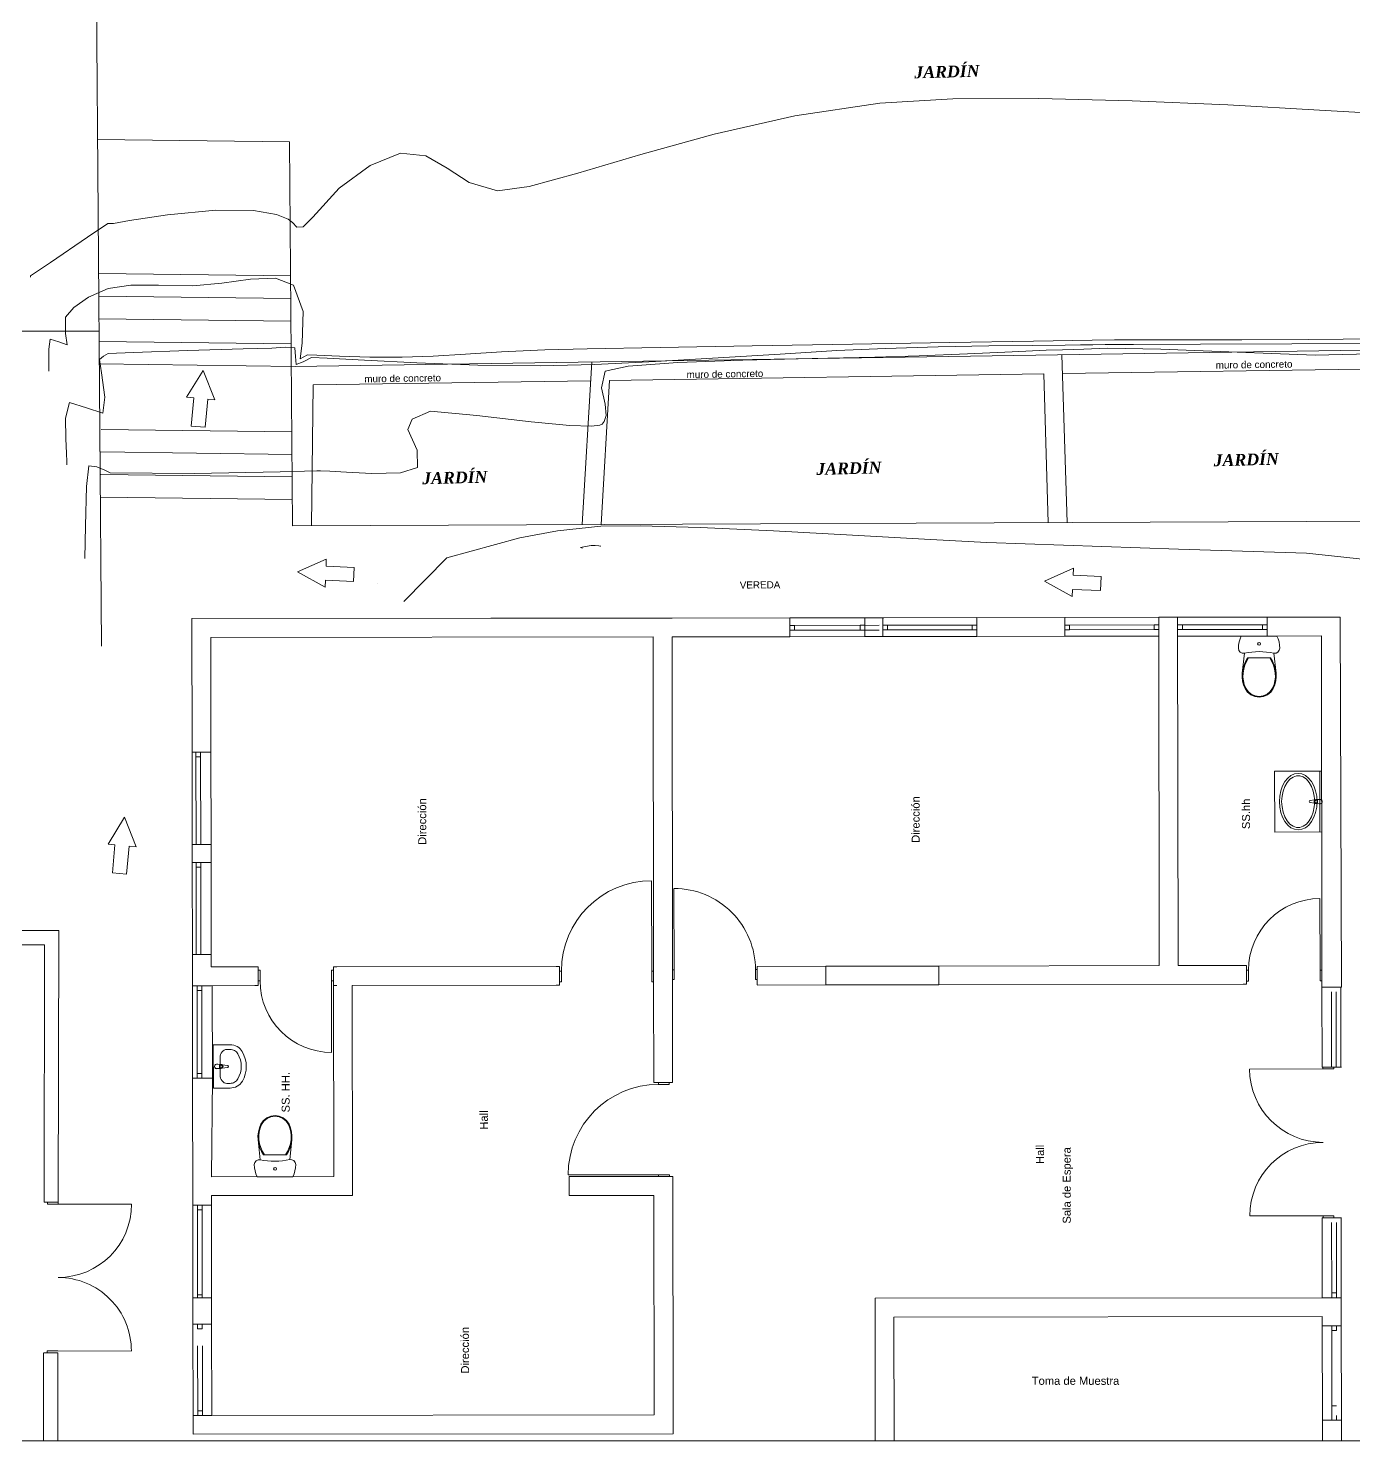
# Model space of a CAD drawing. Header units: metres. Extents: x -41 to 412, y -15 to 25.
# Drawn here: x 128.28 to 142.36, y -13.44 to 1.56 of the extents above; entities that cross this region are included whole.
import ezdxf

# ---------------------------------------------------------------- set-up
doc = ezdxf.new("R2010")
doc.units = ezdxf.units.M
doc.header["$MEASUREMENT"] = 0
doc.layers.add('Interior - Furniture', color=7, linetype='Continuous')
doc.styles.add('GENERATED_STYLE_2', font='arial.ttf')
doc.styles.add('GENERATED_STYLE_7', font='')
doc.styles.get('GENERATED_STYLE_7').set_extended_font_data('Palatino Linotype', italic=True, bold=True)

msp = doc.modelspace()

# ---------------------------------------------------------------- linework, layer by layer
at = {"layer": 'Interior - Furniture', "color": 7, "linetype": 'Continuous', "lineweight": 13}
for p, q in [((129.059, -5.001), (128.966, 6.757)), ((131.055, 0.354), (129.016, 0.379)), ((131.088, -3.724), (131.055, 0.354)), ((131.066, -1.07), (129.028, -1.045)), ((131.068, -1.31), (129.03, -1.285)), ((131.07, -1.55), (129.031, -1.525)), ((131.072, -1.79), (129.033, -1.765)), ((131.114, -2.031), (146.302, -1.8)), ((139.316, -3.69), (139.262, -1.907)), ((131.114, -2.031), (129.033, -2.005)), ((130.138, -2.073), (129.962, -2.359)), ((130.261, -2.385), (130.138, -2.073)), ((134.266, -1.983), (134.165, -3.711)), ((139.268, -2.107), (146.298, -2)), ((131.288, -3.723), (131.308, -2.228)), ((131.308, -2.228), (134.254, -2.183)), ((134.365, -3.711), (134.455, -2.18)), ((134.455, -2.18), (134.365, -3.711)), ((134.455, -2.18), (139.068, -2.11)), ((139.116, -3.691), (139.068, -2.11)), ((129.962, -2.359), (130.037, -2.365)), ((130.037, -2.365), (130.01, -2.664)), ((130.16, -2.677), (130.186, -2.379)), ((130.186, -2.379), (130.261, -2.385)), ((131.08, -2.725), (129.055, -2.7)), ((130.01, -2.664), (130.16, -2.677)), ((131.082, -2.965), (129.052, -2.94)), ((131.084, -3.205), (129.05, -3.18)), ((131.085, -3.445), (129.047, -3.42)), ((131.088, -3.724), (144.092, -3.67)), ((131.446, -4.077), (131.14, -4.213)), ((131.443, -4.152), (131.446, -4.077)), ((131.743, -4.166), (131.443, -4.152)), ((131.736, -4.315), (131.743, -4.166)), ((139.383, -4.174), (139.077, -4.311)), ((139.38, -4.249), (139.383, -4.174)), ((131.14, -4.213), (131.433, -4.377)), ((131.433, -4.377), (131.436, -4.302)), ((131.436, -4.302), (131.736, -4.315)), ((139.077, -4.311), (139.369, -4.474)), ((139.679, -4.263), (139.38, -4.249)), ((139.672, -4.413), (139.679, -4.263)), ((139.369, -4.474), (139.373, -4.399)), ((139.373, -4.399), (139.672, -4.413)), ((129.303, -6.821), (129.127, -7.106)), ((129.425, -7.133), (129.303, -6.821)), ((129.127, -7.106), (129.201, -7.113)), ((129.201, -7.113), (129.175, -7.412)), ((129.324, -7.425), (129.351, -7.126)), ((129.351, -7.126), (129.425, -7.133)), ((129.175, -7.412), (129.324, -7.425)), ((127.42, -13.444), (151.295, -13.444))]:
    msp.add_line(p, q, dxfattribs=at)
at = {"layer": 'Interior - Furniture', "color": 8, "linetype": 'Continuous', "lineweight": 13}
for p, q in [((136.424, 0.632), (137.326, 0.766)), ((137.326, 0.766), (138.101, 0.811)), ((138.101, 0.811), (139.015, 0.816)), ((139.015, 0.816), (140.009, 0.791)), ((140.009, 0.791), (141.024, 0.747)), ((135.566, 0.437), (136.424, 0.632)), ((141.024, 0.747), (141.999, 0.693)), ((141.999, 0.693), (142.875, 0.641)), ((134.787, 0.22), (135.566, 0.437)), ((131.911, 0.104), (132.236, 0.233)), ((132.236, 0.233), (132.505, 0.207)), ((132.505, 0.207), (132.73, 0.075)), ((134.12, 0.022), (134.787, 0.22)), ((131.584, -0.139), (131.911, 0.104)), ((132.73, 0.075), (132.965, -0.078)), ((133.602, -0.12), (134.12, 0.022)), ((131.304, -0.446), (131.584, -0.139)), ((132.965, -0.078), (133.266, -0.165)), ((133.266, -0.165), (133.602, -0.12)), ((129.354, -0.481), (129.76, -0.42)), ((129.76, -0.42), (130.273, -0.372)), ((130.273, -0.372), (130.671, -0.375)), ((130.671, -0.375), (130.917, -0.416)), ((130.917, -0.416), (131.04, -0.467)), ((131.2, -0.549), (131.304, -0.446)), ((128.91, -0.659), (129.124, -0.514)), ((129.124, -0.514), (129.186, -0.512)), ((129.186, -0.512), (129.354, -0.481)), ((131.04, -0.467), (131.086, -0.501)), ((131.086, -0.501), (131.133, -0.552)), ((131.133, -0.552), (131.2, -0.549)), ((128.517, -0.926), (128.91, -0.659)), ((128.305, -1.07), (128.517, -0.926)), ((128.305, -1.075), (128.305, -1.07)), ((128.305, -1.083), (128.305, -1.075)), ((128.305, -1.084), (128.305, -1.083)), ((129.127, -1.204), (129.369, -1.166)), ((129.369, -1.166), (129.665, -1.169)), ((129.665, -1.169), (130.027, -1.174)), ((130.027, -1.174), (130.336, -1.145)), ((130.336, -1.145), (130.641, -1.103)), ((130.641, -1.103), (130.907, -1.095)), ((130.907, -1.095), (131.098, -1.168)), ((131.098, -1.168), (131.2, -1.447)), ((128.762, -1.406), (128.921, -1.295)), ((128.921, -1.295), (129.127, -1.204)), ((128.674, -1.508), (128.762, -1.406)), ((131.2, -1.447), (131.19, -1.784)), ((128.675, -1.681), (128.674, -1.508)), ((128.497, -1.847), (128.512, -1.742)), ((128.512, -1.742), (128.603, -1.771)), ((128.603, -1.771), (128.692, -1.8)), ((128.692, -1.8), (128.675, -1.681)), ((131.19, -1.784), (131.169, -1.95)), ((135.971, -1.812), (137.037, -1.794)), ((137.037, -1.794), (138.072, -1.777)), ((138.072, -1.777), (138.959, -1.763)), ((138.959, -1.763), (139.581, -1.753)), ((139.458, -1.802), (139.59, -1.8)), ((139.581, -1.753), (139.82, -1.749)), ((139.59, -1.8), (139.722, -1.798)), ((139.722, -1.798), (140.021, -1.797)), ((139.82, -1.749), (139.885, -1.748)), ((139.885, -1.748), (139.95, -1.747)), ((139.95, -1.747), (140.123, -1.747)), ((140.021, -1.797), (140.733, -1.795)), ((140.123, -1.747), (140.557, -1.748)), ((140.557, -1.748), (141.172, -1.747)), ((140.733, -1.795), (141.705, -1.792)), ((141.172, -1.747), (141.886, -1.744)), ((141.705, -1.792), (142.783, -1.788)), ((141.886, -1.744), (142.615, -1.737)), ((128.497, -1.977), (128.497, -1.847)), ((129.036, -1.956), (129.079, -1.922)), ((129.079, -1.922), (129.129, -1.894)), ((129.129, -1.894), (129.396, -1.883)), ((129.396, -1.883), (129.974, -1.863)), ((129.974, -1.863), (130.564, -1.845)), ((130.564, -1.845), (130.867, -1.836)), ((130.867, -1.836), (131.009, -1.827)), ((131.009, -1.827), (131.11, -1.835)), ((131.11, -1.835), (131.119, -1.927)), ((131.119, -1.927), (131.126, -2.012)), ((131.169, -1.95), (131.245, -1.907)), ((131.2, -1.982), (131.289, -1.936)), ((131.245, -1.907), (131.344, -1.911)), ((131.289, -1.936), (131.454, -1.943)), ((131.344, -1.911), (131.585, -1.921)), ((131.454, -1.943), (131.851, -1.966)), ((131.585, -1.921), (131.908, -1.931)), ((131.908, -1.931), (132.253, -1.933)), ((132.253, -1.933), (132.583, -1.922)), ((132.583, -1.922), (132.925, -1.901)), ((132.925, -1.901), (133.309, -1.877)), ((133.309, -1.877), (133.766, -1.856)), ((133.766, -1.856), (134.219, -1.845)), ((134.219, -1.845), (134.993, -1.83)), ((134.943, -1.98), (135.611, -1.941)), ((134.993, -1.83), (135.971, -1.812)), ((135.611, -1.941), (136.267, -1.899)), ((136.267, -1.899), (136.871, -1.863)), ((136.871, -1.863), (137.387, -1.839)), ((137.387, -1.839), (137.946, -1.823)), ((137.946, -1.823), (138.486, -1.813)), ((138.486, -1.813), (138.953, -1.807)), ((138.953, -1.807), (139.295, -1.804)), ((139.295, -1.804), (139.458, -1.802)), ((128.497, -2.053), (128.497, -1.977)), ((128.497, -2.08), (128.497, -2.053)), ((129.058, -2.098), (129.036, -1.956)), ((129.093, -2.358), (129.058, -2.098)), ((131.126, -2.012), (131.2, -1.982)), ((131.851, -1.966), (132.409, -1.994)), ((132.409, -1.994), (133.055, -2.018)), ((133.055, -2.018), (133.717, -2.025)), ((133.717, -2.025), (134.299, -2.01)), ((134.299, -2.01), (134.943, -1.98)), ((129.071, -2.529), (129.093, -2.358)), ((128.675, -2.579), (128.718, -2.415)), ((128.718, -2.415), (128.897, -2.472)), ((128.897, -2.472), (129.071, -2.529)), ((128.678, -2.796), (128.675, -2.579)), ((128.686, -2.956), (128.678, -2.796)), ((128.689, -3.042), (128.686, -2.956)), ((128.688, -3.075), (128.689, -3.042)), ((134.364, -3.728), (133.901, -3.778)), ((134.782, -3.724), (134.364, -3.728)), ((135.418, -3.743), (134.782, -3.724)), ((136.196, -3.778), (135.418, -3.743)), ((133.501, -3.851), (132.726, -4.063)), ((133.901, -3.778), (133.501, -3.851)), ((137.037, -3.822), (136.196, -3.778)), ((137.864, -3.869), (137.037, -3.822)), ((138.464, -3.902), (137.864, -3.869)), ((140.499, -3.974), (138.464, -3.902)), ((141.861, -4.016), (140.499, -3.974)), ((143.926, -4.232), (141.861, -4.016)), ((132.726, -4.063), (132.271, -4.529))]:
    msp.add_line(p, q, dxfattribs=at)
at = {"layer": 'Interior - Furniture', "color": 251, "linetype": 'Continuous', "lineweight": 20, "true_color": 0x6a6a6a}
for p, q in [((118.224, -1.655), (129.033, -1.655)), ((131.988, -4.335), (131.988, -4.335)), ((136.369, -4.702), (130.019, -4.71)), ((130.019, -4.71), (135.119, -4.704)), ((130.019, -4.71), (130.021, -6.13)), ((130.021, -6.13), (130.019, -4.71)), ((136.369, -4.702), (137.369, -4.701)), ((136.369, -4.702), (136.369, -4.902)), ((136.419, -4.782), (136.369, -4.782)), ((137.319, -4.781), (136.419, -4.782)), ((136.419, -4.832), (136.419, -4.782)), ((137.169, -4.781), (137.119, -4.781)), ((137.119, -4.781), (137.119, -4.831)), ((137.359, -4.7), (137.169, -4.701)), ((137.169, -4.701), (137.169, -4.901)), ((137.359, -4.7), (138.359, -4.699)), ((137.359, -4.7), (137.359, -4.901)), ((137.409, -4.78), (137.359, -4.78)), ((138.309, -4.779), (137.409, -4.78)), ((137.409, -4.83), (137.409, -4.78)), ((138.359, -4.779), (138.309, -4.779)), ((138.309, -4.779), (138.309, -4.829)), ((139.291, -4.698), (138.359, -4.7)), ((138.359, -4.7), (138.359, -4.901)), ((139.291, -4.698), (140.291, -4.696)), ((139.291, -4.698), (139.291, -4.898)), ((139.341, -4.778), (139.291, -4.778)), ((140.241, -4.776), (139.341, -4.778)), ((139.341, -4.828), (139.341, -4.778)), ((140.291, -4.776), (140.241, -4.776)), ((140.241, -4.776), (140.241, -4.826)), ((140.291, -4.696), (140.295, -8.396)), ((140.491, -4.696), (140.291, -4.696)), ((140.491, -4.696), (141.441, -4.695)), ((140.491, -4.696), (140.495, -8.396)), ((140.495, -8.396), (140.491, -4.696)), ((140.541, -4.776), (140.491, -4.776)), ((141.391, -4.775), (140.541, -4.776)), ((140.541, -4.826), (140.541, -4.776)), ((141.441, -4.775), (141.391, -4.775)), ((141.391, -4.775), (141.391, -4.825)), ((142.219, -4.694), (141.441, -4.695)), ((141.441, -4.895), (141.441, -4.695)), ((141.441, -4.695), (141.441, -4.895)), ((142.23, -8.624), (142.219, -4.694)), ((130.219, -4.91), (134.919, -4.904)), ((130.221, -6.13), (130.219, -4.91)), ((134.919, -4.904), (134.924, -8.404)), ((135.119, -4.904), (136.369, -4.902)), ((135.124, -8.604), (135.119, -4.904)), ((136.369, -4.832), (136.419, -4.832)), ((136.369, -4.902), (137.369, -4.901)), ((136.419, -4.832), (137.319, -4.831)), ((137.119, -4.831), (137.169, -4.831)), ((137.169, -4.901), (137.359, -4.9)), ((137.359, -4.83), (137.409, -4.83)), ((137.359, -4.9), (138.359, -4.899)), ((137.409, -4.83), (138.309, -4.829)), ((138.309, -4.829), (138.359, -4.829)), ((139.291, -4.898), (138.359, -4.9)), ((139.291, -4.828), (139.341, -4.828)), ((139.291, -4.898), (140.291, -4.896)), ((139.341, -4.828), (140.241, -4.826)), ((140.241, -4.826), (140.291, -4.826)), ((140.491, -4.826), (140.541, -4.826)), ((140.491, -4.896), (141.441, -4.895)), ((140.541, -4.826), (141.391, -4.825)), ((141.154, -4.926), (141.144, -4.958)), ((141.167, -4.895), (141.154, -4.926)), ((141.545, -4.895), (141.167, -4.895)), ((141.391, -4.825), (141.441, -4.825)), ((141.441, -4.895), (142.019, -4.894)), ((141.558, -4.926), (141.545, -4.895)), ((141.568, -4.958), (141.558, -4.926)), ((142.024, -8.394), (142.019, -4.894)), ((142.019, -4.894), (142.024, -8.394)), ((141.138, -4.991), (141.136, -5.025)), ((141.136, -5.025), (141.141, -5.048)), ((141.144, -4.958), (141.138, -4.991)), ((141.141, -5.048), (141.156, -5.066)), ((141.156, -5.066), (141.177, -5.076)), ((141.177, -5.076), (141.2, -5.077)), ((141.2, -5.077), (141.178, -5.288)), ((141.239, -5.07), (141.2, -5.077)), ((141.278, -5.065), (141.239, -5.07)), ((141.317, -5.062), (141.278, -5.065)), ((141.356, -5.061), (141.317, -5.062)), ((141.396, -5.062), (141.356, -5.061)), ((141.435, -5.065), (141.396, -5.062)), ((141.474, -5.069), (141.435, -5.065)), ((141.513, -5.076), (141.474, -5.069)), ((141.536, -5.288), (141.513, -5.076)), ((141.513, -5.076), (141.536, -5.076)), ((141.536, -5.076), (141.557, -5.065)), ((141.557, -5.065), (141.571, -5.047)), ((141.574, -4.991), (141.568, -4.958)), ((141.571, -5.047), (141.576, -5.024)), ((141.576, -5.024), (141.574, -4.991)), ((141.185, -5.246), (141.178, -5.288)), ((141.197, -5.204), (141.185, -5.246)), ((141.193, -5.246), (141.186, -5.289)), ((141.205, -5.204), (141.193, -5.246)), ((141.213, -5.164), (141.197, -5.204)), ((141.222, -5.164), (141.205, -5.204)), ((141.234, -5.126), (141.213, -5.164)), ((141.244, -5.126), (141.222, -5.164)), ((141.478, -5.126), (141.234, -5.126)), ((141.491, -5.164), (141.469, -5.126)), ((141.5, -5.163), (141.478, -5.126)), ((141.508, -5.204), (141.491, -5.164)), ((141.516, -5.203), (141.5, -5.163)), ((141.52, -5.246), (141.508, -5.204)), ((141.528, -5.245), (141.516, -5.203)), ((141.528, -5.289), (141.52, -5.246)), ((141.536, -5.288), (141.528, -5.245)), ((141.178, -5.288), (141.176, -5.331)), ((141.176, -5.331), (141.181, -5.373)), ((141.181, -5.373), (141.191, -5.414)), ((141.186, -5.289), (141.184, -5.33)), ((141.184, -5.33), (141.189, -5.371)), ((141.189, -5.371), (141.199, -5.411)), ((141.515, -5.411), (141.525, -5.371)), ((141.522, -5.413), (141.533, -5.372)), ((141.525, -5.371), (141.529, -5.33)), ((141.529, -5.33), (141.528, -5.289)), ((141.533, -5.372), (141.537, -5.33)), ((141.537, -5.33), (141.536, -5.288)), ((141.191, -5.414), (141.207, -5.453)), ((141.199, -5.411), (141.215, -5.449)), ((141.207, -5.453), (141.233, -5.491)), ((141.215, -5.449), (141.239, -5.485)), ((141.233, -5.491), (141.269, -5.52)), ((141.239, -5.485), (141.273, -5.513)), ((141.269, -5.52), (141.311, -5.539)), ((141.273, -5.513), (141.313, -5.531)), ((141.311, -5.539), (141.357, -5.545)), ((141.313, -5.531), (141.357, -5.537)), ((141.357, -5.537), (141.4, -5.531)), ((141.357, -5.545), (141.403, -5.539)), ((141.4, -5.531), (141.441, -5.513)), ((141.403, -5.539), (141.445, -5.52)), ((141.441, -5.513), (141.474, -5.485)), ((141.445, -5.52), (141.48, -5.49)), ((141.474, -5.485), (141.499, -5.449)), ((141.48, -5.49), (141.506, -5.452)), ((141.499, -5.449), (141.515, -5.411)), ((141.506, -5.452), (141.522, -5.413)), ((130.021, -6.13), (130.022, -7.11)), ((130.021, -6.13), (130.221, -6.13)), ((130.06, -6.13), (130.061, -6.18)), ((130.111, -6.18), (130.11, -6.13)), ((130.221, -6.13), (130.222, -7.11)), ((130.061, -6.18), (130.111, -6.18)), ((130.061, -6.18), (130.062, -7.11)), ((130.112, -7.11), (130.111, -6.18)), ((141.521, -6.332), (142.021, -6.331)), ((141.521, -6.332), (141.522, -6.977)), ((141.63, -6.442), (141.605, -6.488)), ((141.66, -6.405), (141.63, -6.442)), ((141.654, -6.45), (141.63, -6.493)), ((141.684, -6.416), (141.654, -6.45)), ((141.695, -6.377), (141.66, -6.405)), ((141.717, -6.393), (141.684, -6.416)), ((141.732, -6.36), (141.695, -6.377)), ((141.753, -6.381), (141.717, -6.393)), ((141.771, -6.354), (141.732, -6.36)), ((141.79, -6.381), (141.753, -6.381)), ((141.81, -6.36), (141.771, -6.354)), ((141.826, -6.392), (141.79, -6.381)), ((141.848, -6.377), (141.81, -6.36)), ((141.859, -6.416), (141.826, -6.392)), ((141.882, -6.405), (141.848, -6.377)), ((141.889, -6.45), (141.859, -6.416)), ((141.913, -6.442), (141.882, -6.405)), ((141.913, -6.492), (141.889, -6.45)), ((141.938, -6.487), (141.913, -6.442)), ((142.001, -6.331), (142.002, -6.976)), ((142.021, -6.331), (142.022, -6.976)), ((141.575, -6.596), (141.572, -6.654)), ((141.587, -6.54), (141.575, -6.596)), ((141.605, -6.488), (141.587, -6.54)), ((141.6, -6.597), (141.596, -6.654)), ((141.611, -6.542), (141.6, -6.597)), ((141.63, -6.493), (141.611, -6.542)), ((141.932, -6.542), (141.913, -6.492)), ((141.943, -6.597), (141.932, -6.542)), ((141.956, -6.539), (141.938, -6.487)), ((141.947, -6.654), (141.943, -6.597)), ((141.968, -6.595), (141.956, -6.539)), ((141.972, -6.654), (141.968, -6.595)), ((141.572, -6.654), (141.576, -6.713)), ((141.576, -6.713), (141.587, -6.769)), ((141.596, -6.654), (141.6, -6.711)), ((141.6, -6.711), (141.612, -6.766)), ((141.95, -6.636), (141.897, -6.643)), ((141.897, -6.665), (141.95, -6.672)), ((141.932, -6.766), (141.943, -6.711)), ((141.943, -6.711), (141.947, -6.654)), ((141.957, -6.768), (141.968, -6.712)), ((141.96, -6.633), (142, -6.63)), ((141.96, -6.675), (142, -6.678)), ((141.962, -6.64), (141.977, -6.64)), ((141.977, -6.667), (141.962, -6.667)), ((141.968, -6.712), (141.972, -6.654)), ((141.976, -6.64), (141.976, -6.667)), ((141.977, -6.64), (141.977, -6.667)), ((142, -6.63), (142.005, -6.63)), ((142, -6.678), (142.005, -6.678)), ((141.587, -6.769), (141.606, -6.821)), ((141.606, -6.821), (141.631, -6.866)), ((141.612, -6.766), (141.63, -6.816)), ((141.63, -6.816), (141.655, -6.859)), ((141.631, -6.866), (141.661, -6.903)), ((141.655, -6.859), (141.684, -6.892)), ((141.684, -6.892), (141.718, -6.916)), ((141.826, -6.916), (141.86, -6.892)), ((141.86, -6.892), (141.889, -6.858)), ((141.883, -6.903), (141.913, -6.866)), ((141.889, -6.858), (141.914, -6.816)), ((141.913, -6.866), (141.938, -6.82)), ((141.914, -6.816), (141.932, -6.766)), ((141.938, -6.82), (141.957, -6.768)), ((141.522, -6.977), (142.022, -6.976)), ((141.661, -6.903), (141.695, -6.931)), ((141.695, -6.931), (141.733, -6.948)), ((141.718, -6.916), (141.754, -6.928)), ((141.733, -6.948), (141.772, -6.954)), ((141.754, -6.928), (141.79, -6.928)), ((141.772, -6.954), (141.811, -6.948)), ((141.79, -6.928), (141.826, -6.916)), ((141.811, -6.948), (141.849, -6.931)), ((141.849, -6.931), (141.883, -6.903)), ((130.022, -7.11), (130.222, -7.11)), ((130.022, -7.3), (130.022, -7.11)), ((130.222, -7.3), (130.222, -7.11)), ((130.022, -7.3), (130.221, -7.3)), ((130.022, -7.3), (130.023, -8.28)), ((130.062, -7.3), (130.062, -7.35)), ((130.062, -7.35), (130.112, -7.35)), ((130.062, -7.35), (130.063, -8.28)), ((130.112, -7.35), (130.112, -7.3)), ((130.113, -8.28), (130.112, -7.35)), ((130.222, -7.3), (130.223, -8.28)), ((134.904, -8.454), (134.902, -7.494)), ((135.142, -8.441), (135.14, -7.577)), ((142.004, -8.444), (142.003, -7.684)), ((128.603, -8.025), (128.182, -8.024)), ((128.598, -10.909), (128.603, -8.025)), ((128.182, -8.174), (128.453, -8.175)), ((128.448, -10.909), (128.453, -8.175)), ((130.023, -8.28), (130.024, -8.61)), ((130.023, -8.28), (130.223, -8.28)), ((130.223, -8.28), (130.224, -8.41)), ((136.754, -8.402), (136.024, -8.404)), ((136.754, -8.402), (137.954, -8.401)), ((136.754, -8.402), (136.754, -8.601)), ((140.295, -8.396), (137.954, -8.401)), ((137.954, -8.401), (137.954, -8.6)), ((141.224, -8.395), (140.495, -8.396)), ((141.224, -8.395), (141.187, -8.395)), ((141.224, -8.395), (141.224, -8.595)), ((142.024, -8.394), (142.024, -8.594)), ((130.722, -8.409), (130.224, -8.41)), ((130.722, -8.409), (130.685, -8.409)), ((130.722, -8.609), (130.722, -8.409)), ((130.722, -8.444), (130.742, -8.444)), ((130.722, -8.559), (130.722, -8.444)), ((130.742, -8.444), (130.742, -8.559)), ((131.502, -8.558), (131.502, -8.443)), ((131.502, -8.443), (131.522, -8.443)), ((133.924, -8.405), (131.522, -8.408)), ((131.522, -8.408), (131.559, -8.408)), ((131.522, -8.608), (131.522, -8.408)), ((131.522, -8.443), (131.522, -8.558)), ((133.924, -8.405), (133.887, -8.405)), ((133.924, -8.405), (133.924, -8.605)), ((133.944, -8.455), (133.924, -8.455)), ((133.924, -8.455), (133.924, -8.57)), ((133.944, -8.57), (133.944, -8.455)), ((134.924, -8.454), (134.904, -8.454)), ((134.904, -8.454), (134.904, -8.569)), ((134.924, -8.404), (134.924, -8.604)), ((134.924, -8.569), (134.924, -8.454)), ((135.124, -8.441), (135.142, -8.441)), ((135.124, -8.544), (135.124, -8.441)), ((135.142, -8.544), (135.124, -8.544)), ((135.142, -8.441), (135.142, -8.544)), ((136.006, -8.543), (136.006, -8.439)), ((136.006, -8.439), (136.024, -8.439)), ((136.024, -8.543), (136.006, -8.543)), ((136.024, -8.404), (136.024, -8.602)), ((141.244, -8.445), (141.224, -8.445)), ((141.224, -8.445), (141.224, -8.56)), ((141.244, -8.56), (141.244, -8.445)), ((142.024, -8.444), (142.004, -8.444)), ((142.004, -8.444), (142.004, -8.559)), ((142.024, -8.559), (142.024, -8.444)), ((130.024, -8.61), (130.224, -8.61)), ((130.024, -8.61), (130.025, -9.591)), ((130.074, -8.61), (130.074, -8.66)), ((130.074, -8.66), (130.124, -8.66)), ((130.074, -8.66), (130.075, -9.591)), ((130.124, -8.66), (130.124, -8.61)), ((130.125, -9.591), (130.124, -8.66)), ((130.224, -8.61), (130.722, -8.609)), ((130.234, -8.61), (130.236, -9.591)), ((130.722, -8.609), (130.685, -8.609)), ((130.742, -8.559), (130.722, -8.559)), ((131.522, -8.558), (131.502, -8.558)), ((131.502, -8.558), (131.503, -9.318)), ((131.525, -10.638), (131.522, -8.608)), ((131.522, -8.608), (131.525, -10.638)), ((131.522, -8.608), (131.559, -8.608)), ((131.722, -8.608), (133.924, -8.605)), ((131.725, -10.838), (131.722, -8.608)), ((133.924, -8.605), (133.887, -8.605)), ((133.924, -8.57), (133.944, -8.57)), ((134.904, -8.569), (134.924, -8.569)), ((134.924, -8.604), (134.925, -9.638)), ((135.125, -9.638), (135.124, -8.604)), ((136.754, -8.601), (136.024, -8.603)), ((137.954, -8.6), (136.754, -8.6)), ((137.954, -8.6), (141.224, -8.595)), ((141.224, -8.595), (141.187, -8.595)), ((141.224, -8.56), (141.244, -8.56)), ((142.004, -8.559), (142.024, -8.559)), ((142.024, -8.594), (142.024, -8.624)), ((142.23, -8.624), (142.024, -8.624)), ((142.024, -8.624), (142.025, -9.474)), ((142.174, -8.624), (142.124, -8.624)), ((142.125, -9.474), (142.124, -8.674)), ((142.174, -8.674), (142.175, -9.474)), ((142.224, -8.624), (142.225, -9.474)), ((142.124, -8.894), (142.124, -8.844)), ((142.174, -8.844), (142.174, -8.894)), ((130.245, -9.237), (130.424, -9.237)), ((130.245, -9.237), (130.246, -9.697)), ((130.349, -9.302), (130.338, -9.313)), ((130.361, -9.294), (130.349, -9.302)), ((130.374, -9.289), (130.361, -9.294)), ((130.388, -9.287), (130.374, -9.289)), ((130.388, -9.287), (130.424, -9.287)), ((130.443, -9.238), (130.424, -9.237)), ((130.436, -9.288), (130.424, -9.287)), ((130.449, -9.29), (130.436, -9.288)), ((130.463, -9.242), (130.443, -9.238)), ((130.461, -9.294), (130.449, -9.29)), ((130.472, -9.299), (130.461, -9.294)), ((130.481, -9.248), (130.463, -9.242)), ((130.482, -9.306), (130.472, -9.299)), ((130.499, -9.256), (130.481, -9.248)), ((130.515, -9.267), (130.499, -9.256)), ((130.53, -9.279), (130.515, -9.267)), ((130.543, -9.294), (130.53, -9.279)), ((130.553, -9.309), (130.543, -9.294)), ((130.27, -9.447), (130.261, -9.455)), ((130.266, -9.451), (130.261, -9.459)), ((130.273, -9.446), (130.266, -9.451)), ((130.281, -9.442), (130.27, -9.447)), ((130.281, -9.443), (130.273, -9.446)), ((130.294, -9.444), (130.281, -9.442)), ((130.286, -9.443), (130.281, -9.443)), ((130.329, -9.446), (130.286, -9.443)), ((130.311, -9.453), (130.327, -9.453)), ((130.311, -9.481), (130.311, -9.453)), ((130.312, -9.481), (130.312, -9.453)), ((130.319, -9.359), (130.317, -9.376)), ((130.317, -9.376), (130.318, -9.558)), ((130.323, -9.342), (130.319, -9.359)), ((130.329, -9.327), (130.323, -9.342)), ((130.332, -9.454), (130.327, -9.453)), ((130.336, -9.448), (130.328, -9.446)), ((130.338, -9.313), (130.329, -9.327)), ((130.337, -9.448), (130.329, -9.446)), ((130.343, -9.453), (130.336, -9.448)), ((130.344, -9.453), (130.337, -9.448)), ((130.395, -9.456), (130.339, -9.449)), ((130.347, -9.459), (130.343, -9.453)), ((130.348, -9.459), (130.344, -9.453)), ((130.492, -9.314), (130.482, -9.306)), ((130.5, -9.323), (130.492, -9.314)), ((130.507, -9.333), (130.5, -9.323)), ((130.522, -9.365), (130.507, -9.333)), ((130.533, -9.398), (130.522, -9.365)), ((130.54, -9.432), (130.533, -9.398)), ((130.543, -9.467), (130.54, -9.432)), ((130.571, -9.347), (130.553, -9.309)), ((130.585, -9.386), (130.571, -9.347)), ((130.593, -9.426), (130.585, -9.386)), ((130.596, -9.467), (130.593, -9.426)), ((130.025, -9.591), (130.027, -10.94)), ((130.025, -9.591), (130.236, -9.591)), ((130.125, -9.541), (130.075, -9.541)), ((130.075, -9.541), (130.075, -9.591)), ((130.125, -9.591), (130.125, -9.541)), ((130.236, -9.591), (130.227, -10.64)), ((130.261, -9.455), (130.258, -9.467)), ((130.258, -9.467), (130.261, -9.479)), ((130.261, -9.459), (130.259, -9.467)), ((130.259, -9.467), (130.261, -9.475)), ((130.261, -9.475), (130.265, -9.483)), ((130.261, -9.479), (130.27, -9.488)), ((130.265, -9.483), (130.273, -9.488)), ((130.27, -9.488), (130.282, -9.492)), ((130.273, -9.488), (130.281, -9.491)), ((130.287, -9.491), (130.281, -9.491)), ((130.282, -9.492), (130.294, -9.49)), ((130.329, -9.488), (130.287, -9.491)), ((130.327, -9.481), (130.311, -9.481)), ((130.318, -9.558), (130.318, -9.558)), ((130.318, -9.558), (130.319, -9.575)), ((130.319, -9.575), (130.323, -9.592)), ((130.323, -9.592), (130.33, -9.607)), ((130.327, -9.481), (130.332, -9.48)), ((130.329, -9.488), (130.337, -9.486)), ((130.329, -9.488), (130.336, -9.486)), ((130.337, -9.457), (130.332, -9.454)), ((130.332, -9.48), (130.337, -9.477)), ((130.336, -9.486), (130.343, -9.481)), ((130.34, -9.462), (130.337, -9.457)), ((130.337, -9.477), (130.34, -9.472)), ((130.337, -9.486), (130.344, -9.481)), ((130.339, -9.485), (130.395, -9.478)), ((130.341, -9.467), (130.34, -9.462)), ((130.34, -9.472), (130.341, -9.467)), ((130.343, -9.481), (130.347, -9.475)), ((130.344, -9.481), (130.348, -9.475)), ((130.349, -9.467), (130.347, -9.459)), ((130.347, -9.475), (130.349, -9.467)), ((130.35, -9.467), (130.348, -9.459)), ((130.348, -9.475), (130.35, -9.467)), ((130.4, -9.457), (130.395, -9.456)), ((130.395, -9.478), (130.4, -9.477)), ((130.403, -9.459), (130.4, -9.457)), ((130.4, -9.477), (130.403, -9.474)), ((130.405, -9.463), (130.403, -9.459)), ((130.403, -9.474), (130.405, -9.471)), ((130.406, -9.467), (130.405, -9.463)), ((130.405, -9.471), (130.406, -9.467)), ((130.5, -9.61), (130.507, -9.6)), ((130.507, -9.6), (130.522, -9.569)), ((130.522, -9.569), (130.534, -9.536)), ((130.534, -9.536), (130.54, -9.501)), ((130.54, -9.501), (130.543, -9.467)), ((130.554, -9.624), (130.572, -9.587)), ((130.572, -9.587), (130.585, -9.548)), ((130.585, -9.548), (130.593, -9.508)), ((130.593, -9.508), (130.596, -9.467)), ((142.035, -9.494), (141.255, -9.495)), ((142.231, -9.474), (142.025, -9.474)), ((142.035, -9.474), (142.035, -9.494)), ((142.15, -9.474), (142.035, -9.474)), ((142.035, -9.494), (142.15, -9.494)), ((142.15, -9.494), (142.15, -9.474)), ((130.246, -9.697), (130.424, -9.697)), ((130.33, -9.607), (130.338, -9.621)), ((130.338, -9.621), (130.349, -9.632)), ((130.349, -9.632), (130.361, -9.64)), ((130.361, -9.64), (130.375, -9.645)), ((130.375, -9.645), (130.388, -9.647)), ((130.388, -9.647), (130.424, -9.647)), ((130.424, -9.647), (130.437, -9.646)), ((130.424, -9.697), (130.444, -9.696)), ((130.437, -9.646), (130.449, -9.644)), ((130.444, -9.696), (130.463, -9.692)), ((130.449, -9.644), (130.461, -9.64)), ((130.461, -9.64), (130.472, -9.634)), ((130.463, -9.692), (130.482, -9.686)), ((130.472, -9.634), (130.483, -9.628)), ((130.482, -9.686), (130.499, -9.677)), ((130.483, -9.628), (130.492, -9.619)), ((130.492, -9.619), (130.5, -9.61)), ((130.499, -9.677), (130.516, -9.667)), ((130.516, -9.667), (130.53, -9.654)), ((130.53, -9.654), (130.543, -9.64)), ((130.543, -9.64), (130.554, -9.624)), ((134.925, -9.638), (135.125, -9.638)), ((134.975, -9.658), (134.975, -9.638)), ((134.975, -9.638), (135.09, -9.638)), ((135.09, -9.658), (134.975, -9.658)), ((135.09, -9.638), (135.09, -9.658)), ((130.751, -10.082), (130.777, -10.044)), ((130.758, -10.085), (130.783, -10.049)), ((130.777, -10.044), (130.813, -10.014)), ((130.783, -10.049), (130.817, -10.021)), ((130.813, -10.014), (130.855, -9.995)), ((130.817, -10.021), (130.857, -10.003)), ((130.855, -9.995), (130.901, -9.989)), ((130.857, -10.003), (130.901, -9.997)), ((130.901, -9.989), (130.946, -9.995)), ((130.901, -9.997), (130.944, -10.003)), ((130.944, -10.003), (130.984, -10.021)), ((130.946, -9.995), (130.989, -10.014)), ((130.984, -10.021), (131.018, -10.049)), ((130.989, -10.014), (131.024, -10.043)), ((131.018, -10.049), (131.043, -10.085)), ((131.024, -10.043), (131.05, -10.081)), ((130.72, -10.204), (130.725, -10.162)), ((130.725, -10.162), (130.735, -10.121)), ((130.728, -10.204), (130.733, -10.163)), ((130.733, -10.163), (130.743, -10.123)), ((130.735, -10.121), (130.751, -10.082)), ((130.743, -10.123), (130.758, -10.085)), ((131.043, -10.085), (131.059, -10.123)), ((131.05, -10.081), (131.066, -10.12)), ((131.059, -10.123), (131.069, -10.163)), ((131.066, -10.12), (131.077, -10.161)), ((131.069, -10.163), (131.073, -10.204)), ((131.077, -10.161), (131.081, -10.204)), ((131.081, -10.204), (131.08, -10.246)), ((130.722, -10.246), (130.72, -10.204)), ((130.745, -10.458), (130.722, -10.246)), ((130.729, -10.289), (130.722, -10.246)), ((130.73, -10.245), (130.728, -10.204)), ((130.741, -10.331), (130.729, -10.289)), ((130.737, -10.288), (130.73, -10.245)), ((130.75, -10.33), (130.737, -10.288)), ((130.758, -10.371), (130.741, -10.331)), ((130.767, -10.371), (130.75, -10.33)), ((131.053, -10.33), (131.035, -10.37)), ((131.061, -10.33), (131.044, -10.37)), ((131.065, -10.288), (131.053, -10.33)), ((131.08, -10.246), (131.057, -10.457)), ((131.073, -10.289), (131.061, -10.33)), ((131.072, -10.245), (131.065, -10.288)), ((131.073, -10.204), (131.072, -10.245)), ((131.08, -10.246), (131.073, -10.289)), ((130.681, -10.51), (130.686, -10.487)), ((130.686, -10.487), (130.701, -10.469)), ((130.701, -10.469), (130.722, -10.458)), ((130.722, -10.458), (130.745, -10.458)), ((130.745, -10.458), (130.784, -10.465)), ((130.779, -10.408), (130.758, -10.371)), ((130.789, -10.408), (130.767, -10.371)), ((131.023, -10.408), (130.779, -10.408)), ((130.784, -10.465), (130.823, -10.469)), ((130.823, -10.469), (130.862, -10.472)), ((130.862, -10.472), (130.901, -10.473)), ((130.901, -10.473), (130.941, -10.472)), ((130.941, -10.472), (130.98, -10.469)), ((130.98, -10.469), (131.019, -10.464)), ((131.035, -10.37), (131.014, -10.408)), ((131.019, -10.464), (131.057, -10.457)), ((131.044, -10.37), (131.023, -10.408)), ((131.057, -10.457), (131.081, -10.458)), ((131.081, -10.458), (131.102, -10.468)), ((131.102, -10.468), (131.116, -10.487)), ((131.116, -10.487), (131.121, -10.509)), ((130.227, -10.64), (131.525, -10.638)), ((130.683, -10.543), (130.681, -10.51)), ((130.689, -10.576), (130.683, -10.543)), ((130.699, -10.609), (130.689, -10.576)), ((130.713, -10.639), (130.699, -10.609)), ((131.09, -10.639), (130.713, -10.639)), ((131.104, -10.608), (131.09, -10.639)), ((131.113, -10.576), (131.104, -10.608)), ((131.119, -10.543), (131.113, -10.576)), ((131.121, -10.509), (131.119, -10.543)), ((134.976, -10.618), (134.016, -10.62)), ((134.927, -10.638), (134.027, -10.638)), ((134.027, -10.638), (134.027, -10.838)), ((134.926, -10.638), (134.926, -10.638)), ((134.927, -10.638), (135.127, -10.638)), ((134.977, -10.638), (134.976, -10.618)), ((134.976, -10.618), (135.091, -10.618)), ((135.092, -10.638), (134.977, -10.638)), ((135.091, -10.618), (135.092, -10.638)), ((135.13, -13.169), (135.126, -10.638)), ((135.127, -10.754), (135.127, -10.75)), ((128.598, -10.909), (128.448, -10.909)), ((128.483, -10.909), (128.483, -10.929)), ((128.598, -10.909), (128.483, -10.909)), ((128.483, -10.929), (128.598, -10.929)), ((128.598, -10.879), (128.598, -10.854)), ((128.598, -10.929), (128.598, -10.909)), ((128.598, -10.929), (129.378, -10.931)), ((130.027, -10.94), (130.227, -10.94)), ((130.027, -10.94), (130.028, -11.925)), ((130.077, -10.94), (130.077, -10.99)), ((130.127, -10.99), (130.127, -10.94)), ((130.227, -10.84), (131.725, -10.838)), ((130.227, -10.94), (130.227, -10.84)), ((130.227, -10.84), (130.227, -10.94)), ((130.227, -10.94), (130.228, -11.925)), ((134.027, -10.838), (134.927, -10.837)), ((134.927, -10.837), (134.93, -13.169)), ((130.077, -10.99), (130.127, -10.99)), ((130.077, -10.99), (130.078, -11.895)), ((130.128, -11.895), (130.127, -10.99)), ((142.037, -11.054), (141.257, -11.055)), ((142.233, -11.074), (142.027, -11.074)), ((142.027, -11.074), (142.028, -11.924)), ((142.152, -11.054), (142.037, -11.054)), ((142.037, -11.054), (142.037, -11.074)), ((142.152, -11.074), (142.152, -11.054)), ((142.227, -11.074), (142.228, -11.924)), ((142.128, -11.924), (142.127, -11.124)), ((142.177, -11.124), (142.178, -11.924)), ((130.028, -11.925), (130.028, -12.204)), ((130.028, -11.925), (130.228, -11.925)), ((130.128, -11.895), (130.078, -11.895)), ((130.078, -11.895), (130.078, -11.925)), ((130.128, -11.925), (130.128, -11.895)), ((130.228, -12.204), (130.228, -11.925)), ((142.028, -11.924), (137.276, -11.93)), ((137.276, -11.93), (137.278, -13.444)), ((142.228, -11.924), (142.028, -11.924)), ((142.128, -11.924), (142.128, -11.874)), ((142.128, -11.874), (142.178, -11.874)), ((142.178, -11.874), (142.178, -11.924)), ((142.228, -12.224), (142.228, -11.924)), ((137.477, -12.13), (142.028, -12.124)), ((137.478, -13.444), (137.477, -12.13)), ((142.028, -12.224), (142.028, -12.124)), ((130.028, -12.204), (130.228, -12.204)), ((130.028, -12.204), (130.03, -13.175)), ((130.078, -12.204), (130.078, -12.254)), ((130.078, -12.254), (130.128, -12.254)), ((130.128, -12.254), (130.128, -12.204)), ((130.228, -12.204), (130.23, -13.175)), ((142.03, -13.224), (142.028, -12.224)), ((142.228, -12.224), (142.028, -12.224)), ((142.128, -12.274), (142.128, -12.224)), ((142.178, -12.274), (142.128, -12.274)), ((142.13, -13.224), (142.128, -12.274)), ((142.178, -12.224), (142.178, -12.274)), ((142.228, -12.224), (142.23, -13.224)), ((130.079, -12.436), (130.08, -13.125)), ((130.13, -13.125), (130.129, -12.436)), ((128.441, -13.444), (128.441, -12.509)), ((128.595, -12.509), (128.445, -12.509)), ((128.595, -12.489), (128.48, -12.489)), ((128.48, -12.489), (128.48, -12.509)), ((128.48, -12.509), (128.595, -12.509)), ((128.594, -13.444), (128.595, -12.509)), ((128.595, -12.489), (129.375, -12.491)), ((128.595, -12.509), (128.595, -12.534)), ((130.03, -13.175), (130.03, -13.375)), ((130.03, -13.175), (130.23, -13.175)), ((130.13, -13.125), (130.08, -13.125)), ((130.08, -13.125), (130.08, -13.175)), ((130.13, -13.175), (130.13, -13.125)), ((134.93, -13.169), (130.23, -13.175)), ((135.13, -13.169), (135.13, -13.169)), ((135.13, -13.369), (135.13, -13.169)), ((142.13, -13.074), (142.18, -13.074)), ((142.13, -13.224), (142.13, -13.174)), ((142.18, -13.174), (142.18, -13.224)), ((142.03, -13.224), (142.03, -13.444)), ((142.23, -13.224), (142.03, -13.224)), ((142.23, -13.224), (142.03, -13.224)), ((142.23, -13.444), (142.23, -13.224)), ((130.03, -13.375), (135.13, -13.369))]:
    msp.add_line(p, q, dxfattribs=at)
at = {"layer": 'Interior - Furniture', "color": 3, "linetype": 'Continuous', "lineweight": 20}
for p, q in [((135.872, -1.964), (136.608, -1.947)), ((136.608, -1.947), (137.272, -1.934)), ((137.272, -1.934), (137.744, -1.92)), ((137.744, -1.92), (138.258, -1.896)), ((138.258, -1.896), (138.734, -1.875)), ((138.734, -1.875), (139.095, -1.86)), ((139.095, -1.86), (139.267, -1.853)), ((139.267, -1.853), (139.381, -1.85)), ((139.381, -1.85), (139.494, -1.849)), ((139.494, -1.849), (139.741, -1.836)), ((139.741, -1.836), (140.311, -1.846)), ((140.311, -1.846), (141.125, -1.878)), ((141.125, -1.878), (141.952, -1.911)), ((141.952, -1.911), (142.9, -1.887)), ((134.371, -2.259), (134.408, -2.082)), ((134.408, -2.082), (134.654, -2.027)), ((134.654, -2.027), (135.181, -1.989)), ((135.181, -1.989), (135.872, -1.964)), ((134.407, -2.432), (134.371, -2.259)), ((132.359, -2.593), (132.552, -2.506)), ((132.552, -2.506), (133.044, -2.551)), ((134.418, -2.552), (134.407, -2.432)), ((132.312, -2.702), (132.359, -2.593)), ((133.044, -2.551), (133.622, -2.619)), ((133.622, -2.619), (134.035, -2.659)), ((134.035, -2.659), (134.262, -2.666)), ((134.262, -2.666), (134.353, -2.654)), ((134.353, -2.654), (134.376, -2.643)), ((134.376, -2.643), (134.398, -2.617)), ((134.398, -2.617), (134.418, -2.552)), ((132.41, -2.922), (132.312, -2.702)), ((132.414, -3.103), (132.41, -2.922)), ((128.898, -3.305), (128.924, -3.087)), ((128.924, -3.087), (129.009, -3.098)), ((129.009, -3.098), (129.093, -3.134)), ((129.093, -3.134), (129.136, -3.154)), ((130.046, -3.17), (130.955, -3.149)), ((130.955, -3.149), (131.347, -3.14)), ((131.347, -3.14), (131.386, -3.139)), ((131.386, -3.139), (131.482, -3.142)), ((131.482, -3.142), (131.662, -3.153)), ((132.236, -3.163), (132.414, -3.103)), ((129.136, -3.154), (129.15, -3.16)), ((129.15, -3.16), (130.046, -3.17)), ((131.662, -3.153), (131.93, -3.168)), ((131.93, -3.168), (132.236, -3.163)), ((128.887, -3.725), (128.898, -3.305)), ((128.88, -4.071), (128.887, -3.725)), ((134.199, -3.944), (134.148, -3.954)), ((134.148, -3.954), (134.168, -3.961)), ((134.26, -3.934), (134.199, -3.944)), ((134.301, -3.935), (134.26, -3.934)), ((134.341, -3.937), (134.301, -3.935)), ((134.36, -3.939), (134.341, -3.937)), ((134.364, -3.939), (134.36, -3.939))]:
    msp.add_line(p, q, dxfattribs=at)
at = {"layer": 'Interior - Furniture', "color": 124, "linetype": 'Continuous', "lineweight": 20}
msp.add_line((134.927, -10.638), (135.127, -10.638), dxfattribs=at)
at = {"layer": 'Interior - Furniture', "color": 251, "linetype": 'Continuous', "lineweight": 20, "true_color": 0x6a6a6a}
for centre in [(141.356, -4.978), (130.901, -10.556)]:
    msp.add_circle(centre, 0.015, dxfattribs=at)
for centre, radius, start, end in [((141.899, -6.654), 0.0112, 97.2147, 262.9368), ((141.962, -6.654), 0.0211, 95.2454, 264.9062), ((141.962, -6.654), 0.0211, 95.2454, 264.9062), ((141.962, -6.654), 0.0136, 90.0758, 270.0758), ((142.002, -6.654), 0.025, 249.3613, 110.7902), ((142.002, -6.654), 0.024, 277.9132, 81.9725), ((134.904, -8.454), 0.96, 90.0729, 180.0729), ((135.142, -8.441), 0.864, 0.0729, 90.0729), ((142.004, -8.444), 0.76, 90.0729, 180.0729), ((131.502, -8.558), 0.76, 180.0729, 270.0729), ((142.035, -9.494), 0.78, 180.0729, 270.0729), ((134.976, -10.618), 0.96, 90.0729, 180.0729), ((142.037, -11.054), 0.78, 90.0729, 180.0729), ((128.598, -10.929), 0.78, 269.8982, 359.8982), ((128.595, -12.489), 0.78, 359.8982, 89.8982)]:
    msp.add_arc(centre, radius, start, end, dxfattribs=at)

# ---------------------------------------------------------------- texts
at = {"layer": 'Interior - Furniture', "color": 54, "lineweight": 13, "true_color": 0x9f9f00, "char_height": 0.125, "attachment_point": 8, "rotation": 1.459, "style": 'GENERATED_STYLE_7'}
for insert in [(138.041, 1.036), (141.221, -3.085), (132.813, -3.276), (137, -3.177)]:
    msp.add_mtext('\\A1;JARDÍN', dxfattribs=dict(at, insert=insert))
at = {"layer": 'Interior - Furniture', "color": 251, "lineweight": 20, "true_color": 0x6a6a6a, "attachment_point": 7, "style": 'GENERATED_STYLE_2'}
for s, insert, char_height, rotation in [('\\A1;muro de concreto', (135.274, -2.156), 0.075, 0.8693), ('\\A1;muro de concreto', (140.896, -2.056), 0.075, 0.8693), ('\\A1;muro de concreto', (131.85, -2.202), 0.075, 0.8693), ('\\A1;VEREDA', (135.839, -4.391), 0.075, 0.4717), ('\\A1;Dirección', (132.509, -7.113), 0.085, 90.0729), ('\\A1;Dirección', (137.751, -7.092), 0.085, 90.0729), ('\\A1;SS.hh', (141.261, -6.946), 0.085, 90.0729), ('\\A1;SS. HH.', (131.058, -9.956), 0.085, 90.0729), ('\\A1;Hall', (133.164, -10.139), 0.085, 90.0729), ('\\A1;Hall', (139.073, -10.504), 0.085, 90.0729), ('\\A1;Sala de Espera', (139.381, -11.137), 0.085, 90.0729), ('\\A1;Dirección', (132.964, -12.73), 0.085, 90.2131)]:
    msp.add_mtext(s, dxfattribs=dict(at, insert=insert, char_height=char_height, rotation=rotation))
at = {"layer": 'Interior - Furniture', "color": 251, "lineweight": 20, "true_color": 0x6a6a6a, "insert": (138.941, -12.851), "char_height": 0.085, "attachment_point": 7, "style": 'GENERATED_STYLE_2'}
msp.add_mtext('\\A1;Toma de Muestra', dxfattribs=at)

doc.saveas('drawing.dxf')
